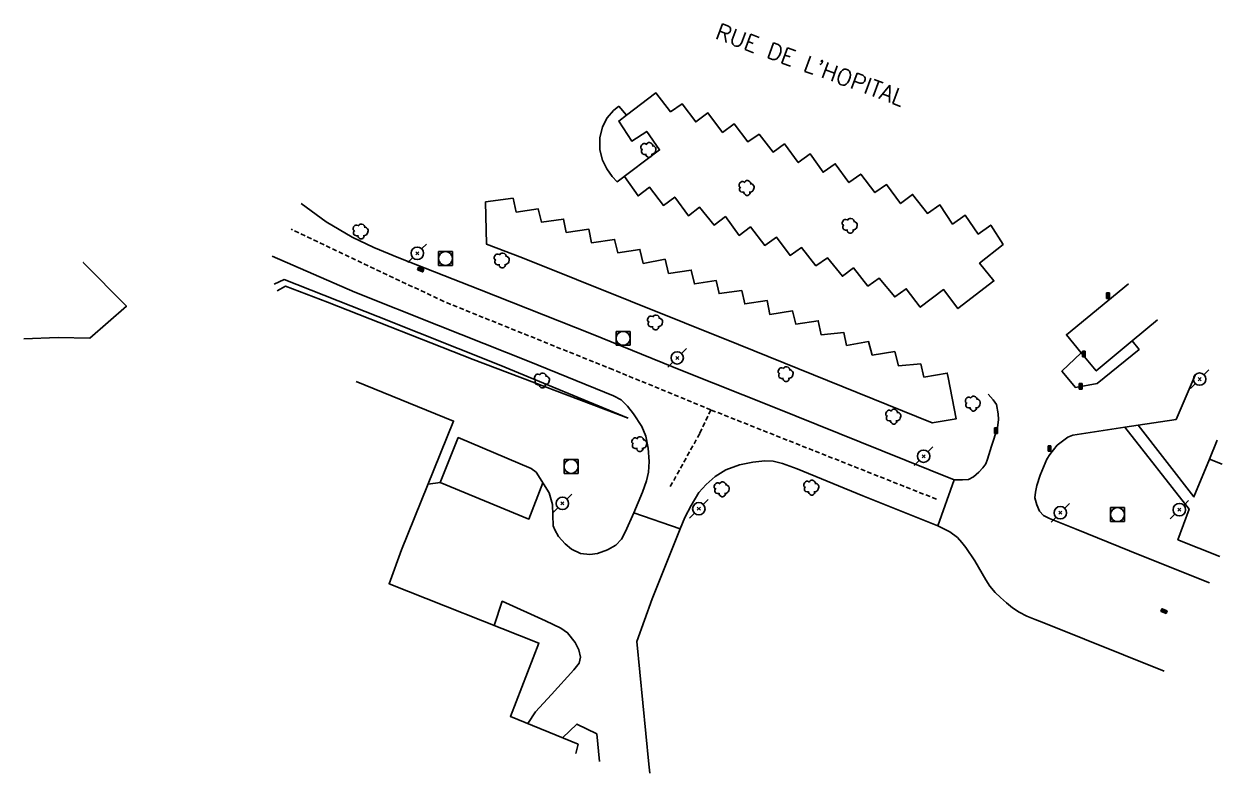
# Model space of a CAD drawing. Header units: millimetres. Extents: x 152000 to 153001, y 121000 to 122000.
# Drawn here: x 152141.7 to 152270.3, y 121561 to 121641.5 of the extents above; entities that cross this region are included whole.
import ezdxf

# ---------------------------------------------------------------- set-up
doc = ezdxf.new("R2010")
doc.units = ezdxf.units.MM
doc.linetypes.add('DASHED', pattern=[0.75, 0.5, -0.25])
doc.layers.get('0').update_dxf_attribs({"linetype": 'CONTINUOUS'})
for name, color, linetype in [('W0001', 6, 'DASHED'), ('W0006', 2, 'CONTINUOUS'), ('W0008', 7, 'CONTINUOUS'), ('W0014', 7, 'CONTINUOUS'), ('W0017', 7, 'CONTINUOUS'), ('W0101', 7, 'CONTINUOUS'), ('W0211', 2, 'CONTINUOUS'), ('W0214', 2, 'CONTINUOUS'), ('W0300', 7, 'CONTINUOUS'), ('W0401', 7, 'CONTINUOUS'), ('W0420', 7, 'CONTINUOUS'), ('W0473', 7, 'CONTINUOUS'), ('W0989', 7, 'CONTINUOUS')]:
    doc.layers.add(name, color=color, linetype=linetype)
doc.styles.get("Standard").update_dxf_attribs({"font": 'romans.shx', "width": 0.85})

# ---------------------------------------------------------------- blocks, each defined once
blk = doc.blocks.new('T401')
for p, q in [((-0.3, 0.3), (0, 0.3)), ((-0.3, -0.25), (-0.3, 0.3)), ((-0.3, 0.15), (0, 0.15)), ((-0.3, 0), (0, 0)), ((0, 0.3), (0, -0.25)), ((-0.3, -0.15), (0, -0.15)), ((-0.3, -0.25), (-0.3, -0.3)), ((-0.3, -0.3), (0, -0.3)), ((0, -0.3), (0, -0.25))]:
    blk.add_line(p, q)
blk = doc.blocks.new('T473')
for p, q in [((-0.166667, 0.166667), (0.166667, -0.166667)), ((-0.166667, -0.166667), (0.166667, 0.166667)), ((0.500001, 0.500001), (1.000002, 1.000002)), ((-1.000002, -1.000002), (-0.500001, -0.500001))]:
    blk.add_line(p, q)
blk.add_ellipse((0, 0), major_axis=(0.471405, 0.471405), ratio=1, start_param=5.4977871438, end_param=11.780972451)
blk = doc.blocks.new('T420')
for p, q in [((0.75, 0.75), (-0.75, 0.75)), ((-0.75, 0.75), (-0.75, -0.75)), ((0.75, 0.75), (0.75, -0.75)), ((0.75, -0.75), (-0.75, -0.75))]:
    blk.add_line(p, q)
blk.add_ellipse((0, 0), major_axis=(-0.53, 0.53), ratio=1, start_param=3.926991, end_param=10.210176)
blk = doc.blocks.new('T300')
for p, q in [((-0.8, 0.51), (-0.86, 0.34)), ((-0.86, 0.34), (-0.86, 0.17)), ((-0.86, 0.17), (-0.74, 0.06)), ((-0.69, 0.63), (-0.8, 0.51)), ((-0.8, -0.06), (-0.74, 0.06)), ((-0.74, 0.06), (-0.69, 0.11)), ((-0.57, 0.69), (-0.69, 0.63)), ((-0.46, 0.69), (-0.57, 0.69)), ((-0.29, 0.63), (-0.46, 0.69)), ((-0.29, 0.63), (-0.17, 0.74)), ((-0.23, 0.57), (-0.29, 0.63)), ((-0.17, 0.74), (-0.06, 0.8)), ((-0.06, 0.8), (0.06, 0.8)), ((0.06, 0.8), (0.23, 0.74)), ((0.23, 0.74), (0.34, 0.63)), ((0.34, 0.63), (0.4, 0.51)), ((0.46, 0.46), (0.34, 0.46)), ((0.4, 0.51), (0.4, 0.46)), ((0.57, 0.4), (0.46, 0.46)), ((0.57, 0.4), (0.69, 0.29)), ((0.69, 0.29), (0.74, 0.17)), ((0.74, 0.06), (0.69, -0.17)), ((0.74, 0.17), (0.74, 0.06)), ((-0.8, -0.17), (-0.8, -0.06)), ((-0.8, -0.23), (-0.8, -0.17)), ((-0.74, -0.34), (-0.8, -0.23)), ((-0.69, -0.4), (-0.74, -0.34)), ((-0.51, -0.46), (-0.69, -0.4)), ((-0.4, -0.46), (-0.51, -0.46)), ((-0.4, -0.46), (-0.34, -0.46)), ((-0.34, -0.46), (-0.34, -0.4)), ((-0.34, -0.51), (-0.34, -0.46)), ((-0.29, -0.63), (-0.34, -0.51)), ((-0.17, -0.74), (-0.29, -0.63)), ((-0.06, -0.8), (-0.17, -0.74)), ((0.06, -0.8), (-0.06, -0.8)), ((0.17, -0.74), (0.06, -0.8)), ((0.23, -0.69), (0.17, -0.74)), ((0.29, -0.46), (0.23, -0.46)), ((0.29, -0.63), (0.23, -0.69)), ((0.46, -0.4), (0.29, -0.46)), ((0.34, -0.51), (0.29, -0.63)), ((0.34, -0.51), (0.34, -0.46)), ((0.57, -0.34), (0.46, -0.4)), ((0.63, -0.29), (0.57, -0.34)), ((0.69, -0.17), (0.63, -0.29))]:
    blk.add_line(p, q)

msp = doc.modelspace()

# ---------------------------------------------------------------- linework, layer by layer
at = {"layer": 'W0001'}
for points in [[(152215.41, 121600.01), (152204.89, 121604.33), (152186.77, 121611.63), (152170.39, 121619.41)], [(152215.41, 121600.01), (152214.21, 121597.46), (152211.04, 121591.74)], [(152239.63, 121590.41), (152215.41, 121600.01)]]:
    msp.add_lwpolyline(points, dxfattribs=at)
at = {"layer": 'W0006'}
for points in [[(152206.34, 121631.67), (152209.51, 121634.04), (152211.09, 121632.02), (152212.33, 121632.88), (152213.78, 121630.94), (152215.09, 121631.89), (152216.66, 121629.8), (152217.92, 121630.72), (152219.38, 121628.78), (152220.59, 121629.61), (152222.09, 121627.7), (152223.31, 121628.57), (152224.79, 121626.57), (152226.08, 121627.49), (152227.46, 121625.52), (152228.76, 121626.44), (152230.23, 121624.42), (152231.5, 121625.33), (152233.01, 121623.34), (152234.26, 121624.21), (152235.76, 121622.17), (152237.06, 121623.14), (152238.64, 121621.11), (152239.99, 121622.02), (152241.35, 121619.96), (152242.7, 121620.91), (152244.11, 121618.88), (152245.45, 121619.85), (152246.77, 121617.77), (152244.24, 121615.75), (152245.79, 121613.85), (152241.92, 121610.89), (152240.38, 121612.93), (152237.87, 121611.03), (152236.37, 121613.02), (152235.15, 121612.13), (152233.47, 121614.15), (152232.27, 121613.31), (152230.71, 121615.25), (152229.53, 121614.36), (152227.92, 121616.35), (152226.69, 121615.49), (152225.15, 121617.43), (152223.91, 121616.59), (152222.45, 121618.57), (152221.19, 121617.67), (152219.65, 121619.65), (152218.45, 121618.75), (152216.97, 121620.76), (152215.76, 121619.86), (152214.2, 121621.76), (152213.01, 121620.85), (152211.53, 121622.86), (152210.31, 121621.96), (152208.84, 121623.91), (152207.6, 121622.99), (152206.14, 121625.07)], [(152240.87, 121603.49), (152240.78, 121603.96), (152238.27, 121603.52), (152237.93, 121604.95), (152235.54, 121604.74), (152235.15, 121606.27), (152232.73, 121605.9), (152232.33, 121607.35), (152229.98, 121606.93), (152229.67, 121608.32), (152227.25, 121608.05), (152226.93, 121609.57), (152224.54, 121609.21), (152224.16, 121610.65), (152221.72, 121610.26), (152221.44, 121611.77), (152219.05, 121611.39), (152218.73, 121612.82), (152216.29, 121612.49), (152215.99, 121613.9), (152213.64, 121613.54), (152213.31, 121615.02), (152210.88, 121614.67), (152210.49, 121616.19), (152208.16, 121615.74), (152207.8, 121617.24), (152205.44, 121616.87), (152205.08, 121618.32), (152202.61, 121617.94), (152202.32, 121619.4), (152199.9, 121619.06), (152199.6, 121620.5), (152197.22, 121620.18), (152196.88, 121621.58), (152194.52, 121621.24), (152194.18, 121622.74), (152191.21, 121622.34)], [(152255.15, 121606.12), (152253.56, 121608.07), (152260.23, 121613.56)], [(152263.32, 121609.69), (152260.62, 121607.43)], [(152197.38, 121592.17), (152195.88, 121588.28), (152186.37, 121592.2)]]:
    msp.add_lwpolyline(points, dxfattribs=at)
at = {"layer": 'W0008'}
for points in [[(152233.78, 121595.62), (152222.18, 121600.31), (152212.35, 121604.21), (152202.59, 121608.16), (152190.59, 121612.94), (152181.92, 121616.34), (152179.23, 121617.45), (152176.91, 121618.55), (152174.12, 121620.2), (152171.45, 121622.18)], [(152168.34, 121616.51), (152177.19, 121612.65), (152186.17, 121609.07), (152195.91, 121605.22), (152204.97, 121601.51), (152205.77, 121601.09), (152206.48, 121600.4), (152207.12, 121599.58), (152207.99, 121598.23), (152208.43, 121597.17), (152208.69, 121595.9), (152208.78, 121594.48), (152208.72, 121593.3), (152208.52, 121592.39), (152208.08, 121591.18), (152207.15, 121588.96), (152212.11, 121587.23), (152212.63, 121588.44), (152213.28, 121589.72), (152214.11, 121591.13), (152214.91, 121592), (152215.86, 121592.84), (152217.03, 121593.58), (152218.47, 121594.12), (152219.93, 121594.38), (152221.21, 121594.52), (152222.09, 121594.49), (152223.09, 121594.26), (152224.66, 121593.67), (152231.73, 121590.77)], [(152233.78, 121595.62), (152241.51, 121592.5), (152239.78, 121587.57), (152231.73, 121590.77)]]:
    msp.add_lwpolyline(points, dxfattribs=at)
at = {"layer": 'W0014'}
for points in [[(152259.83, 121598.14), (152266.72, 121589.33), (152265.53, 121586.06), (152270.02, 121584.27)], [(152261.25, 121598.36), (152267.25, 121590.66), (152268.92, 121594.7)]]:
    msp.add_lwpolyline(points, dxfattribs=at)
at = {"layer": 'W0017'}
for points in [[(152205.55, 121632.64), (152206.34, 121631.67), (152205.53, 121631.03), (152206.92, 121628.87), (152208.53, 121629.91), (152209.9, 121627.92), (152205.37, 121624.5), (152204.83, 121625.07), (152204.23, 121625.88), (152203.77, 121626.84), (152203.5, 121627.94), (152203.48, 121629.22), (152203.77, 121630.41), (152204.3, 121631.38), (152204.97, 121632.16)], [(152255.15, 121606.12), (152253.08, 121604.16), (152254.52, 121602.42), (152256.87, 121602.84), (152261.36, 121606.5), (152260.62, 121607.43), (152256.77, 121604.2)]]:
    msp.add_lwpolyline(points, close=True, dxfattribs=at)
for points in [[(152240.87, 121603.49), (152241.74, 121599.06), (152239.17, 121598.6), (152218.38, 121607.03), (152195.2, 121616.32), (152191.33, 121617.81), (152191.21, 121622.34)], [(152267.37, 121603.75), (152265.33, 121598.98), (152261.25, 121598.36), (152259.83, 121598.14), (152254.26, 121597.29), (152253.73, 121597.07), (152252.57, 121596.22), (152251.77, 121595.2), (152251.47, 121594.7), (152250.74, 121592.98), (152250.37, 121591.88), (152250.23, 121591.18), (152250.19, 121590.56), (152250.39, 121589.81), (152250.68, 121589.12), (152251.1, 121588.68), (152251.76, 121588.34), (152254.6, 121587.2)], [(152241.51, 121592.5), (152242.42, 121592.49), (152243.06, 121592.54), (152243.59, 121592.82), (152244.16, 121593.3), (152244.58, 121593.79), (152244.9, 121594.22), (152245.09, 121594.7), (152245.54, 121596.1), (152246.16, 121598.09), (152246.27, 121598.99), (152246.23, 121599.59), (152246.06, 121600.57), (152245.72, 121601.1), (152245.18, 121601.71)], [(152207.15, 121588.96), (152206.26, 121586.94), (152205.83, 121586.13), (152205.23, 121585.47), (152204.32, 121584.96), (152203.26, 121584.57), (152202.44, 121584.46), (152201.43, 121584.59), (152200.46, 121585.05), (152199.78, 121585.61), (152199.07, 121586.41), (152198.65, 121587.11), (152198.49, 121587.54), (152198.41, 121589.84), (152198.06, 121591.11), (152196.65, 121593.31), (152196.12, 121593.7), (152188.31, 121597.04), (152186.37, 121592.2), (152185.07, 121592.03)], [(152208.87, 121561), (152208.76, 121561.96), (152207.47, 121575.15), (152209.1, 121579.7), (152212.11, 121587.23)], [(152239.78, 121587.57), (152241.06, 121586.91), (152241.86, 121586.29), (152242.34, 121585.76), (152242.78, 121585.22), (152243.73, 121583.79), (152244.92, 121581.74), (152245.36, 121581.09), (152245.92, 121580.41), (152246.5, 121579.85), (152247.15, 121579.27), (152247.78, 121578.75), (152248.5, 121578.27), (152249.33, 121577.86), (152250.21, 121577.51), (152251.14, 121577.13)], [(152254.6, 121587.2), (152261.48, 121584.42), (152268.92, 121581.45)], [(152192.16, 121576.86), (152193.03, 121579.46), (152197.67, 121577.36), (152199.3, 121576.55), (152200.04, 121576.08), (152200.84, 121575.02), (152201.26, 121574.23), (152201.42, 121573.46), (152201.27, 121572.81), (152200.72, 121572.1), (152198.32, 121569.43), (152196.58, 121567.59), (152195.78, 121566.31)], [(152251.14, 121577.13), (152264.04, 121571.93)], [(152199.49, 121564.79), (152201.02, 121566.26), (152203.16, 121565.2), (152203.46, 121562.24)]]:
    msp.add_lwpolyline(points, dxfattribs=at)
at = {"layer": 'W0101'}
for points in [[(152148.07, 121615.84), (152148.07, 121615.84), (152152.69, 121611.13), (152148.77, 121607.71), (152145.36, 121607.79), (152141.7, 121607.64)], [(152177.36, 121603.04), (152187.8, 121598.81), (152182.22, 121584.96), (152180.88, 121581.34), (152196.96, 121574.96), (152193.91, 121567.08), (152201.17, 121564.1), (152200.91, 121563.12)], [(152269.73, 121596.74), (152268.92, 121594.7), (152270.26, 121594.16)]]:
    msp.add_lwpolyline(points, dxfattribs=at)
at = {"layer": 'W0211'}
msp.add_lwpolyline([(152168.87, 121612.79), (152169.76, 121613.31), (152174.27, 121611.56), (152189.92, 121605.43), (152206.52, 121599.13)], dxfattribs=at)
at = {"layer": 'W0214'}
msp.add_lwpolyline([(152168.55, 121613.52), (152169.63, 121614), (152179.66, 121610.03), (152192.71, 121604.86), (152206.52, 121599.13)], dxfattribs=at)

# ---------------------------------------------------------------- block references
at = {"layer": 'W0300'}
for p in [(152208.77, 121627.91), (152219.3, 121623.83), (152177.88, 121619.16), (152230.37, 121619.77), (152193.03, 121616.05), (152209.48, 121609.39), (152223.49, 121603.84), (152197.34, 121603.16), (152243.58, 121600.68), (152235.04, 121599.28), (152207.79, 121596.32), (152216.64, 121591.48), (152226.24, 121591.65)]:
    msp.add_blockref('T300', p, dxfattribs=at)
at = {"layer": 'W0401'}
for p, rotation in [((152184.33, 121615.21), 68.59847581673347), ((152263.97, 121578.26), 248.2463026117056)]:
    msp.add_blockref('T401', p, dxfattribs=dict(at, rotation=rotation))
for p in [(152258.17, 121612.26), (152255.58, 121606.02), (152255.24, 121602.53), (152246.15, 121597.78), (152251.89, 121595.86)]:
    msp.add_blockref('T401', p, dxfattribs=at)
at = {"layer": 'W0420'}
for p in [(152186.93, 121616.27), (152205.99, 121607.69), (152200.41, 121593.94), (152259.05, 121588.76)]:
    msp.add_blockref('T420', p, dxfattribs=at)
at = {"layer": 'W0473'}
for p in [(152183.91, 121616.82), (152211.8, 121605.59), (152267.86, 121603.31), (152238.24, 121595.03), (152199.48, 121589.97), (152214.12, 121589.39), (152252.91, 121588.96), (152265.68, 121589.29)]:
    msp.add_blockref('T473', p, dxfattribs=at)

# ---------------------------------------------------------------- texts
at = {"layer": 'W0989'}
msp.add_text("RUE DE L'HOPITAL", height=1.75, rotation=339.915, dxfattribs=at).set_placement((152215.77, 121639.91))

doc.saveas('drawing.dxf')
